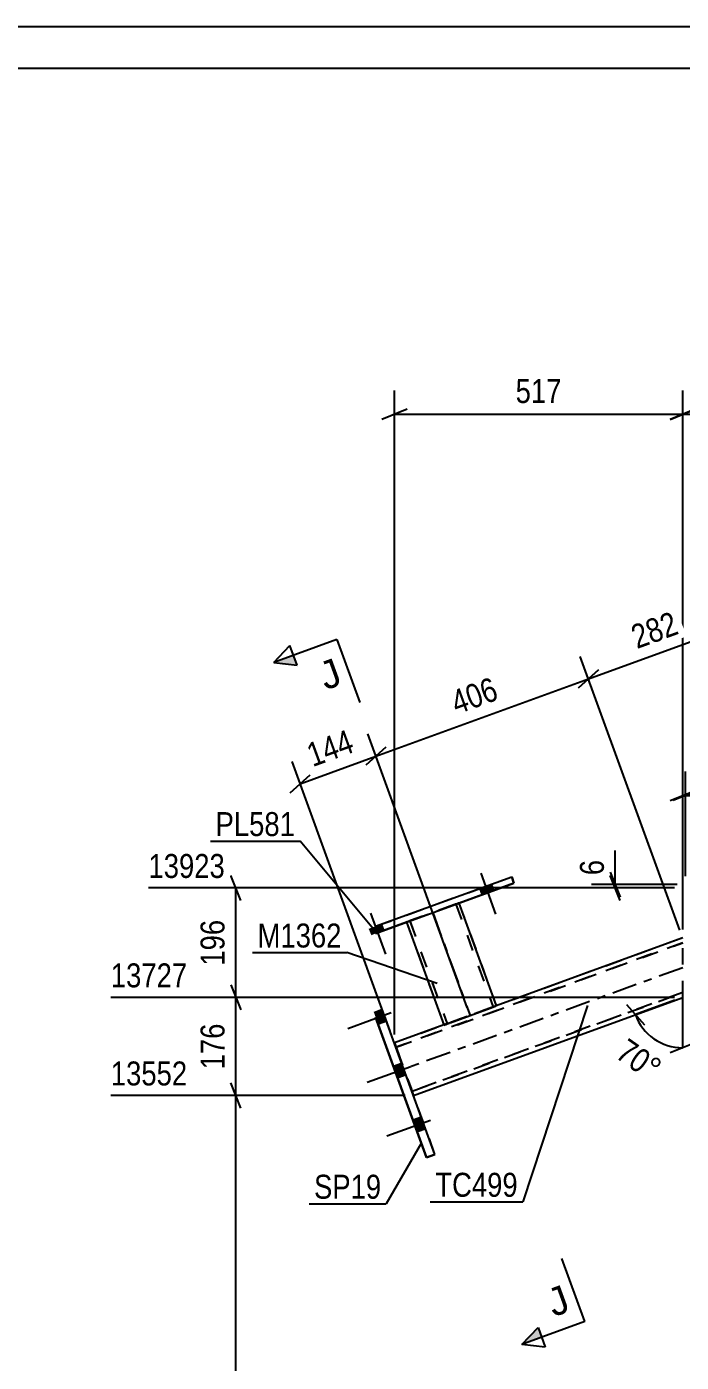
# Model space of a CAD drawing. Header units: millimetres. Extents: x 0 to 841, y 0 to 594.
# Drawn here: x 305.3 to 383.5, y 434.4 to 594 of the extents above; entities that cross this region are included whole.
import ezdxf

# ---------------------------------------------------------------- set-up
doc = ezdxf.new("R2010")
doc.units = ezdxf.units.MM
doc.linetypes.add('DXK_LINE_DOT2', pattern=[3.9198, 1.9599, -1.9599])
doc.linetypes.add('DXK_LINE_DOT3', pattern=[5.9187, 2.979, -0.9799, 0.9799, -0.9799])
doc.styles.add('Arial', font='arial.ttf', dxfattribs={"height": 0.2})
doc.styles.add('Arial Narrow', font='ARIALN.TTF', dxfattribs={"height": 0.2})

# ---------------------------------------------------------------- blocks, each defined once
blk = doc.blocks.new('Unknown-284869603-1134')
at = {"color": 5, "linetype": 'Continuous'}
for p, q in [((841, 594), (0, 594)), ((836, 589), (5, 589))]:
    blk.add_line(p, q, dxfattribs=at)
blk = doc.blocks.new('Part-284869603-3541 - 3512')
at = {"color": 2, "linetype": 'Continuous'}
for p, q in [((354.08, 459.28), (346.98, 478.79)), ((353.08, 458.91), (346.98, 475.67)), ((346.98, 475.67), (353.08, 458.91)), ((353.08, 458.91), (354.08, 459.28)), ((354.08, 459.27), (353.08, 458.91)), ((353.08, 458.91), (353.08, 458.91)), ((354.08, 459.28), (354.08, 459.27)), ((354.08, 459.27), (354.08, 459.28))]:
    blk.add_line(p, q, dxfattribs=at)
at = {"color": 7, "linetype": 'DXK_LINE_DOT2'}
blk.add_line((354.08, 459.28), (346.98, 478.79), dxfattribs=at)
blk = doc.blocks.new('Part-284869603-3551 - 3512')
at = {"color": 7, "linetype": 'DXK_LINE_DOT2'}
for p, q in [((356.34, 489.08), (351.29, 487.24)), ((356.34, 489.08), (351.29, 487.24)), ((356.19, 489.02), (351.29, 487.24)), ((351.43, 487.29), (356.19, 489.03)), ((356.19, 489.03), (356.48, 489.13)), ((356.48, 489.13), (356.19, 489.02)), ((356.34, 489.08), (356.46, 489.12)), ((356.46, 489.12), (356.34, 489.08)), ((356.46, 489.12), (356.54, 489.15)), ((356.54, 489.15), (356.46, 489.12)), ((356.48, 489.13), (356.72, 489.22)), ((356.72, 489.22), (356.48, 489.13)), ((356.54, 489.15), (356.57, 489.16)), ((356.57, 489.16), (356.54, 489.15)), ((356.57, 489.16), (356.57, 489.16)), ((356.57, 489.16), (361.04, 476.88)), ((356.57, 489.16), (361.04, 476.88)), ((356.72, 489.22), (356.89, 489.28)), ((356.89, 489.28), (356.72, 489.22)), ((356.89, 489.28), (356.94, 489.3)), ((356.94, 489.3), (356.89, 489.28)), ((356.94, 489.3), (356.94, 489.3)), ((356.94, 489.3), (356.94, 489.3)), ((356.94, 489.3), (361.41, 477.01)), ((350.74, 487.04), (350.68, 487.02)), ((350.68, 487.02), (350.74, 487.04)), ((350.68, 487.02), (350.68, 487.02)), ((350.68, 487.02), (355.15, 474.73)), ((350.68, 487.02), (350.68, 487.02)), ((350.9, 487.1), (350.74, 487.04)), ((350.74, 487.04), (350.9, 487.1)), ((350.9, 487.1), (351.14, 487.19)), ((351.08, 487.16), (350.9, 487.1)), ((351.08, 487.17), (351.06, 487.16)), ((351.06, 487.15), (351.06, 487.16)), ((351.06, 487.16), (355.53, 474.87)), ((351.06, 487.15), (351.08, 487.16)), ((351.06, 487.15), (355.53, 474.87)), ((351.29, 487.24), (351.08, 487.16)), ((351.17, 487.2), (351.08, 487.17)), ((351.08, 487.16), (351.17, 487.19)), ((351.14, 487.19), (351.43, 487.29)), ((351.17, 487.19), (351.29, 487.24)), ((351.29, 487.24), (351.17, 487.2)), ((360.81, 476.79), (355.76, 474.96)), ((360.81, 476.79), (355.76, 474.96)), ((360.66, 476.74), (355.76, 474.96)), ((360.66, 476.74), (360.95, 476.85)), ((360.81, 476.79), (360.95, 476.85)), ((360.93, 476.84), (360.81, 476.79)), ((361.01, 476.87), (360.93, 476.84)), ((360.95, 476.85), (361.19, 476.93)), ((360.95, 476.85), (361.01, 476.87)), ((361.01, 476.87), (361.04, 476.88)), ((361.04, 476.88), (361.01, 476.87)), ((361.04, 476.88), (361.04, 476.88)), ((361.19, 476.93), (361.36, 476.99)), ((361.36, 476.99), (361.41, 477.01)), ((361.41, 477.01), (361.41, 477.02)), ((355.15, 474.73), (355.21, 474.76)), ((355.15, 474.74), (355.15, 474.73)), ((355.21, 474.76), (355.37, 474.81)), ((355.37, 474.81), (355.61, 474.9)), ((355.53, 474.87), (355.55, 474.88)), ((355.55, 474.88), (355.53, 474.87)), ((355.53, 474.87), (355.53, 474.87)), ((355.64, 474.91), (355.55, 474.88)), ((355.55, 474.88), (355.61, 474.9)), ((355.61, 474.9), (355.76, 474.96)), ((355.61, 474.9), (355.64, 474.91)), ((355.64, 474.91), (355.76, 474.96)), ((355.76, 474.96), (355.64, 474.91))]:
    blk.add_line(p, q, dxfattribs=at)
at = {"color": 2, "linetype": 'Continuous'}
for p, q in [((356.94, 489.3), (361.41, 477.02)), ((350.68, 487.02), (355.15, 474.74)), ((355.9, 475.01), (360.66, 476.74)), ((360.95, 476.85), (360.66, 476.74)), ((361.19, 476.94), (360.95, 476.85)), ((361.36, 476.99), (361.19, 476.94)), ((361.41, 477.02), (361.36, 476.99)), ((355.21, 474.76), (355.15, 474.74)), ((355.37, 474.82), (355.21, 474.76)), ((355.61, 474.9), (355.37, 474.82)), ((355.9, 475.01), (355.61, 474.9))]:
    blk.add_line(p, q, dxfattribs=at)
at = {"color": 7, "linetype": 'DXK_LINE_DOT3'}
blk.add_line((353.81, 488.16), (358.28, 475.87), dxfattribs=at)
blk = doc.blocks.new('Part-284869603-3671 - 3512')
at = {"color": 2, "linetype": 'Continuous'}
for p, q in [((346.98, 486.52), (363.25, 492.44)), ((346.98, 485.67), (363.52, 491.69)), ((363.52, 491.69), (356.95, 489.29)), ((363.25, 492.44), (363.52, 491.69)), ((363.52, 491.69), (363.52, 491.69)), ((363.52, 491.69), (363.52, 491.69)), ((350.68, 487.01), (346.98, 485.67))]:
    blk.add_line(p, q, dxfattribs=at)
at = {"color": 7, "linetype": 'DXK_LINE_DOT2'}
for p, q in [((346.98, 486.52), (363.25, 492.44)), ((363.52, 491.69), (363.25, 492.44)), ((363.25, 492.44), (363.25, 492.44)), ((356.95, 489.29), (350.68, 487.01))]:
    blk.add_line(p, q, dxfattribs=at)
blk = doc.blocks.new('Bolt-284869603-3678 - 3512')
at = {"linetype": 'Continuous'}
for points in [[(348.29, 475.19), (347.79, 476.57), (346.79, 476.2), (347.29, 474.82)], [(348.29, 475.19), (347.79, 476.56), (346.79, 476.2), (347.29, 474.82)], [(348.29, 475.19), (347.79, 476.56), (346.79, 476.2), (347.29, 474.82)], [(350.63, 468.76), (350.13, 470.14), (349.12, 469.78), (349.63, 468.4)], [(350.63, 468.77), (350.13, 470.14), (349.12, 469.78), (349.63, 468.4)], [(352.97, 462.34), (352.46, 463.72), (351.46, 463.36), (351.96, 461.98)], [(352.97, 462.34), (352.46, 463.72), (351.46, 463.36), (351.96, 461.98)], [(352.97, 462.35), (352.46, 463.72), (351.46, 463.36), (351.96, 461.98)]]:
    blk.add_hatch(color=1, dxfattribs=at).paths.add_polyline_path(points)
at = {"color": 1, "linetype": 'Continuous'}
for p, q in [((348.86, 476.17), (343.66, 474.28)), ((348.86, 476.17), (343.66, 474.28)), ((348.86, 476.17), (343.66, 474.28)), ((347.79, 476.57), (346.79, 476.2)), ((347.79, 476.56), (346.79, 476.2)), ((347.79, 476.56), (346.79, 476.2)), ((348.29, 475.19), (347.29, 474.82)), ((348.29, 475.19), (347.29, 474.82)), ((348.29, 475.19), (347.29, 474.82)), ((351.19, 469.75), (345.99, 467.86)), ((351.19, 469.75), (345.99, 467.86)), ((350.13, 470.14), (349.12, 469.78)), ((350.13, 470.14), (349.12, 469.78)), ((350.63, 468.77), (349.63, 468.4)), ((350.63, 468.76), (349.63, 468.4)), ((353.53, 463.33), (348.33, 461.44)), ((353.53, 463.33), (348.33, 461.44)), ((353.53, 463.33), (348.33, 461.44)), ((352.46, 463.72), (351.46, 463.36)), ((352.46, 463.72), (351.46, 463.36)), ((352.46, 463.72), (351.46, 463.36)), ((352.97, 462.35), (351.96, 461.98)), ((352.97, 462.34), (351.96, 461.98)), ((352.97, 462.34), (351.96, 461.98))]:
    blk.add_line(p, q, dxfattribs=at)
blk = doc.blocks.new('Part-284869603-3650 - 3512')
at = {"color": 7, "linetype": 'DXK_LINE_DOT2'}
for p, q in [((383.69, 485.13), (349.24, 472.59)), ((383.69, 478.03), (383.69, 485.13)), ((349.42, 472.09), (383.69, 484.56)), ((383.69, 484.56), (349.42, 472.08)), ((351.34, 466.82), (383.69, 478.6)), ((383.69, 478.6), (351.34, 466.82)), ((361.41, 477.02), (355.15, 474.74)), ((349.24, 472.59), (349.24, 472.59)), ((349.24, 472.59), (349.27, 472.51)), ((349.27, 472.51), (349.24, 472.59)), ((349.27, 472.51), (349.34, 472.29)), ((349.34, 472.29), (349.27, 472.51)), ((349.34, 472.29), (349.46, 471.97)), ((349.46, 471.97), (349.34, 472.29)), ((349.42, 472.08), (349.42, 472.09)), ((349.42, 472.09), (349.43, 472.05)), ((349.43, 472.05), (349.42, 472.08)), ((349.53, 471.78), (349.43, 472.05)), ((349.43, 472.05), (349.47, 471.94)), ((349.46, 471.97), (351.29, 466.94)), ((349.46, 471.97), (351.32, 466.86)), ((349.47, 471.94), (349.53, 471.78)), ((349.53, 471.78), (351.22, 467.13)), ((349.53, 471.78), (351.22, 467.13)), ((351.22, 467.13), (351.32, 466.86)), ((351.28, 466.97), (351.22, 467.13)), ((351.32, 466.86), (351.28, 466.97)), ((351.41, 466.62), (351.29, 466.94)), ((351.32, 466.86), (351.34, 466.82)), ((351.34, 466.82), (351.32, 466.86)), ((351.32, 466.86), (351.41, 466.61)), ((351.34, 466.82), (351.34, 466.82)), ((351.49, 466.4), (351.41, 466.62)), ((351.41, 466.61), (351.49, 466.4)), ((351.49, 466.4), (351.52, 466.32)), ((351.52, 466.32), (351.49, 466.4)), ((351.52, 466.32), (351.52, 466.32)), ((351.52, 466.32), (351.52, 466.32))]:
    blk.add_line(p, q, dxfattribs=at)
at = {"color": 2, "linetype": 'Continuous'}
for p, q in [((383.69, 485.13), (361.41, 477.02)), ((351.52, 466.32), (383.69, 478.03)), ((351.52, 466.32), (383.69, 478.03)), ((355.15, 474.74), (349.24, 472.59))]:
    blk.add_line(p, q, dxfattribs=at)
at = {"color": 7, "linetype": 'DXK_LINE_DOT3'}
blk.add_line((383.69, 481.58), (350.38, 469.45), dxfattribs=at)
blk = doc.blocks.new('Bolt-284869603-3680 - 3512')
at = {"linetype": 'Continuous'}
for points in [[(360.81, 491.55), (359.43, 491.05), (359.7, 490.3), (361.08, 490.8)], [(347.65, 486.76), (346.27, 486.26), (346.55, 485.51), (347.92, 486.01)]]:
    blk.add_hatch(color=1, dxfattribs=at).paths.add_polyline_path(points)
at = {"color": 1, "linetype": 'Continuous'}
for p, q in [((359.55, 492.87), (361.33, 487.98)), ((360.81, 491.55), (361.08, 490.8)), ((359.43, 491.05), (359.7, 490.3)), ((346.39, 488.08), (348.17, 483.19)), ((347.65, 486.76), (347.92, 486.01)), ((346.27, 486.26), (346.55, 485.51))]:
    blk.add_line(p, q, dxfattribs=at)
blk = doc.blocks.new('Bolt-284869603-3681 - 3512')
at = {"linetype": 'Continuous'}
for points in [[(360.81, 491.55), (359.43, 491.05), (359.7, 490.3), (361.08, 490.8)], [(347.65, 486.76), (346.27, 486.26), (346.55, 485.51), (347.92, 486.01)]]:
    blk.add_hatch(color=1, dxfattribs=at).paths.add_polyline_path(points)
at = {"color": 1, "linetype": 'Continuous'}
for p, q in [((359.55, 492.87), (361.33, 487.98)), ((360.81, 491.55), (361.08, 490.8)), ((359.43, 491.05), (359.7, 490.3)), ((346.39, 488.08), (348.17, 483.19)), ((347.65, 486.76), (347.92, 486.01)), ((346.27, 486.26), (346.55, 485.51))]:
    blk.add_line(p, q, dxfattribs=at)
blk = doc.blocks.new('StraightDimension-284869603-17735 - 3512')
at = {"color": 7, "linetype": 'Continuous'}
for p, q in [((329.67, 479.53), (330.87, 476.53)), ((382.69, 478.03), (315.33, 478.03)), ((330.27, 466.31), (330.27, 478.03)), ((330.87, 464.81), (329.67, 467.81)), ((350.52, 466.31), (315.33, 466.31))]:
    blk.add_line(p, q, dxfattribs=at)
at = {"color": 0, "linetype": 'Continuous'}
blk.add_wipeout([(325.07, 478.63), (325.07, 482.83), (314.73, 482.83), (314.73, 478.63)], dxfattribs=at)
at = {"color": 0}
blk.add_wipeout([(329.52, 475.51), (325.32, 475.51), (325.32, 468.83), (329.52, 468.83)], dxfattribs=at)
at = {"color": 3, "linetype": 'Continuous', "style": 'Arial Narrow'}
blk.add_text('13727', height=2.863, dxfattribs=at).set_placement((315.33, 479.23))
at = {"color": 3, "style": 'Arial Narrow'}
blk.add_text('176', height=2.863, rotation=90.0002, dxfattribs=at).set_placement((328.92, 469.43))
blk = doc.blocks.new('StraightDimension-284869603-11922 - 3512')
at = {"color": 7, "linetype": 'Continuous'}
for p, q in [((383.03, 491.5), (372.77, 491.5)), ((375.02, 493), (376.22, 490)), ((376.22, 489.6), (375.02, 492.6)), ((375.62, 491.1), (375.62, 491.5)), ((382.69, 491.1), (372.77, 491.1))]:
    blk.add_line(p, q, dxfattribs=at)
at = {"color": 0}
blk.add_wipeout([(374.87, 495.06), (370.67, 495.06), (370.67, 492.03), (374.87, 492.03)], dxfattribs=at)
at = {"color": 7, "linetype": 'Continuous'}
blk.add_line((375.62, 491.5), (375.62, 495.58), dxfattribs=at)
blk.add_line((375.62, 491.5), (375.62, 495.58), dxfattribs=at)
at = {"color": 3, "style": 'Arial Narrow'}
blk.add_text('6', height=2.86, rotation=90.0002, dxfattribs=at).set_placement((374.27, 492.63))
blk = doc.blocks.new('StraightDimension-284869603-11830 - 3512')
at = {"color": 7, "linetype": 'Continuous'}
for p, q in [((383.69, 486.13), (383.69, 550.54)), ((417.03, 491.23), (417.03, 550.54)), ((385.19, 548.29), (382.19, 547.09)), ((383.69, 547.69), (417.03, 547.69)), ((415.53, 547.09), (418.53, 548.29))]:
    blk.add_line(p, q, dxfattribs=at)
at = {"color": 0}
blk.add_wipeout([(403.7, 548.44), (403.7, 552.64), (397.02, 552.64), (397.02, 548.44)], dxfattribs=at)
at = {"color": 3, "style": 'Arial Narrow'}
blk.add_text('500', height=2.863, dxfattribs=at).set_placement((397.62, 549.04))
blk = doc.blocks.new('StraightDimension-284869603-11831 - 3512')
at = {"color": 7, "linetype": 'Continuous'}
for p, q in [((349.24, 473.59), (349.24, 550.54)), ((383.69, 486.13), (383.69, 550.54)), ((350.74, 548.29), (347.74, 547.09)), ((349.24, 547.69), (383.69, 547.69)), ((382.19, 547.09), (385.19, 548.29))]:
    blk.add_line(p, q, dxfattribs=at)
at = {"color": 0}
blk.add_wipeout([(369.81, 548.44), (369.81, 552.64), (363.12, 552.64), (363.12, 548.44)], dxfattribs=at)
at = {"color": 3, "style": 'Arial Narrow'}
blk.add_text('517', height=2.863, dxfattribs=at).set_placement((363.72, 549.04))
blk = doc.blocks.new('StraightDimension-284869603-11929 - 3512')
at = {"color": 7, "linetype": 'Continuous'}
for p, q in [((383.69, 492.1), (383.69, 505)), ((384.03, 492.5), (384.03, 505)), ((382.19, 501.55), (385.19, 502.75)), ((385.53, 502.75), (382.53, 501.55)), ((383.69, 502.15), (384.03, 502.15))]:
    blk.add_line(p, q, dxfattribs=at)
at = {"color": 0}
blk.add_wipeout([(387.58, 502.9), (387.58, 507.1), (384.55, 507.1), (384.55, 502.9)], dxfattribs=at)
at = {"color": 7, "linetype": 'Continuous'}
blk.add_line((384.03, 502.15), (388.1, 502.15), dxfattribs=at)
blk.add_line((384.03, 502.15), (388.1, 502.15), dxfattribs=at)
at = {"color": 3, "style": 'Arial Narrow'}
blk.add_text('5', height=2.86, dxfattribs=at).set_placement((385.15, 503.5))
blk = doc.blocks.new('StraightDimension-284869603-11947 - 3512')
at = {"color": 7, "linetype": 'Continuous'}
for p, q in [((401.04, 492.44), (389.11, 525.2)), ((388.89, 521.45), (391.29, 523.6)), ((372.42, 516.09), (390.09, 522.52)), ((383.35, 486.07), (371.45, 518.77)), ((373.63, 517.17), (371.22, 515.02))]:
    blk.add_line(p, q, dxfattribs=at)
at = {"color": 0}
blk.add_wipeout([(384.14, 521.16), (382.7, 525.1), (376.42, 522.82), (377.86, 518.87)], dxfattribs=at)
at = {"color": 3, "style": 'Arial Narrow'}
blk.add_text('282', height=2.863, rotation=20.002, dxfattribs=at).set_placement((378.22, 519.64))
blk = doc.blocks.new('StraightDimension-284869603-11948 - 3512')
at = {"color": 7, "linetype": 'Continuous'}
for p, q in [((383.35, 486.07), (371.45, 518.77)), ((371.22, 515.02), (373.63, 517.17)), ((347.01, 506.84), (372.42, 516.09)), ((357.94, 476.81), (346.04, 509.52)), ((348.21, 507.92), (345.81, 505.77))]:
    blk.add_line(p, q, dxfattribs=at)
at = {"color": 0}
blk.add_wipeout([(362.6, 513.32), (361.16, 517.26), (354.88, 514.98), (356.32, 511.03)], dxfattribs=at)
at = {"color": 3, "style": 'Arial Narrow'}
blk.add_text('406', height=2.863, rotation=20.002, dxfattribs=at).set_placement((356.68, 511.8))
blk = doc.blocks.new('StraightDimension-284869603-11949 - 3512')
at = {"color": 7, "linetype": 'Continuous'}
for p, q in [((357.94, 476.81), (346.04, 509.52)), ((348.21, 507.92), (345.81, 505.77)), ((348.9, 473.53), (336.99, 506.23)), ((337.97, 503.55), (347.01, 506.84)), ((336.76, 502.48), (339.17, 504.63))]:
    blk.add_line(p, q, dxfattribs=at)
at = {"color": 0}
blk.add_wipeout([(345.37, 507.05), (343.94, 510.99), (337.66, 508.71), (339.09, 504.76)], dxfattribs=at)
at = {"color": 3, "style": 'Arial Narrow'}
blk.add_text('144', height=2.863, rotation=20.002, dxfattribs=at).set_placement((339.45, 505.53))
blk = doc.blocks.new('AngleDimension-284869603-12159 - 3512')
at = {"color": 7, "linetype": 'Continuous'}
for p, q in [((376.96, 477.17), (379.11, 474.76)), ((378.03, 475.97), (383.69, 478.03)), ((382.75, 477.69), (378.03, 475.97)), ((383.69, 472.01), (383.69, 478.03)), ((385.19, 472.61), (382.19, 471.41))]:
    blk.add_line(p, q, dxfattribs=at)
blk.add_arc((383.69, 478.03), 6.02, 200, 270, dxfattribs=at)
at = {"color": 0}
blk.add_wipeout([(379.96, 467.06), (382.37, 470.5), (377.08, 474.21), (374.67, 470.77)], dxfattribs=at)
at = {"color": 3, "style": 'Arial Narrow'}
blk.add_text('70°', height=2.863, rotation=-35.002, dxfattribs=at).set_placement((375.5, 470.92))
blk = doc.blocks.new('StraightDimension-284869603-17734 - 3512')
at = {"color": 7, "linetype": 'Continuous'}
for p, q in [((330.87, 489.6), (329.67, 492.6)), ((382.69, 491.1), (319.83, 491.1)), ((330.27, 478.03), (330.27, 491.1)), ((329.67, 479.53), (330.87, 476.53)), ((382.69, 478.03), (315.33, 478.03))]:
    blk.add_line(p, q, dxfattribs=at)
at = {"color": 0, "linetype": 'Continuous'}
blk.add_wipeout([(329.57, 491.7), (329.57, 495.9), (319.23, 495.9), (319.23, 491.7)], dxfattribs=at)
at = {"color": 0}
blk.add_wipeout([(329.52, 487.91), (325.32, 487.91), (325.32, 481.22), (329.52, 481.22)], dxfattribs=at)
at = {"color": 3, "linetype": 'Continuous', "style": 'Arial Narrow'}
blk.add_text('13923', height=2.863, dxfattribs=at).set_placement((319.83, 492.3))
at = {"color": 3, "style": 'Arial Narrow'}
blk.add_text('196', height=2.863, rotation=90.0002, dxfattribs=at).set_placement((328.92, 481.82))
blk = doc.blocks.new('StraightDimension-284869603-17736 - 3512')
at = {"color": 7, "linetype": 'Continuous'}
for p, q in [((330.87, 464.81), (329.67, 467.81)), ((350.52, 466.31), (315.33, 466.31)), ((330.27, 253.67), (330.27, 466.31))]:
    blk.add_line(p, q, dxfattribs=at)
at = {"color": 0, "linetype": 'Continuous'}
blk.add_wipeout([(325.07, 466.91), (325.07, 471.11), (314.73, 471.11), (314.73, 466.91)], dxfattribs=at)
at = {"color": 3, "linetype": 'Continuous', "style": 'Arial Narrow'}
blk.add_text('13552', height=2.863, dxfattribs=at).set_placement((315.33, 467.51))
blk = doc.blocks.new('Mark-284869603-12091 - 3512')
at = {"color": 0}
blk.add_wipeout([(342.93, 483.99), (342.93, 486.99), (332.87, 486.99), (332.87, 483.99)], dxfattribs=at)
blk.add_wipeout([(342.93, 483.99), (342.93, 486.99), (332.87, 486.99), (332.87, 483.99)], dxfattribs=at)
at = {"color": 30, "linetype": 'Continuous'}
for p in [(332.27, 483.39), (354.33, 479.68)]:
    blk.add_line(p, (343.53, 483.39), dxfattribs=at)
at = {"color": 3, "style": 'Arial Narrow'}
blk.add_text('M1362', height=2.863, dxfattribs=at).set_placement((332.87, 483.99))
blk = doc.blocks.new('Mark-284869603-11874 - 3512')
at = {"color": 0}
blk.add_wipeout([(363.98, 454.21), (363.98, 457.21), (354.12, 457.21), (354.12, 454.21)], dxfattribs=at)
blk.add_wipeout([(363.98, 454.21), (363.98, 457.21), (354.12, 457.21), (354.12, 454.21)], dxfattribs=at)
at = {"color": 30, "linetype": 'Continuous'}
for p in [(372.31, 477.06), (353.52, 453.61)]:
    blk.add_line(p, (364.58, 453.61), dxfattribs=at)
at = {"color": 3, "style": 'Arial Narrow'}
blk.add_text('TC499', height=2.863, dxfattribs=at).set_placement((354.12, 454.21))
blk = doc.blocks.new('Mark-284869603-11871 - 3512')
at = {"color": 0}
blk.add_wipeout([(347.66, 453.98), (347.66, 456.98), (339.62, 456.98), (339.62, 453.98)], dxfattribs=at)
blk.add_wipeout([(347.66, 453.98), (347.66, 456.98), (339.62, 456.98), (339.62, 453.98)], dxfattribs=at)
at = {"color": 30, "linetype": 'Continuous'}
for p in [(352.45, 460.65), (339.02, 453.38)]:
    blk.add_line(p, (348.26, 453.38), dxfattribs=at)
at = {"color": 3, "style": 'Arial Narrow'}
blk.add_text('SP19', height=2.863, dxfattribs=at).set_placement((339.62, 453.98))
blk = doc.blocks.new('Mark-284869603-12094 - 3512')
at = {"color": 0}
blk.add_wipeout([(337.36, 497.3), (337.36, 500.3), (327.85, 500.3), (327.85, 497.3)], dxfattribs=at)
blk.add_wipeout([(337.36, 497.3), (337.36, 500.3), (327.85, 500.3), (327.85, 497.3)], dxfattribs=at)
at = {"color": 30, "linetype": 'Continuous'}
for p in [(327.25, 496.7), (347.11, 485.71)]:
    blk.add_line(p, (337.96, 496.7), dxfattribs=at)
at = {"color": 3, "style": 'Arial Narrow'}
blk.add_text('PL581', height=2.863, dxfattribs=at).set_placement((327.85, 497.3))
blk = doc.blocks.new('SectionMark-284869603-12955 - 3512')
at = {"linetype": 'Continuous'}
for points in [[(337.17, 518.89), (337.6, 517.72), (334.82, 518.04)], [(366.4, 438.61), (366.82, 437.43), (364.47, 436.58)]]:
    blk.add_hatch(color=6, dxfattribs=at).paths.add_polyline_path(points)
at = {"color": 6, "linetype": 'Continuous'}
for p, q in [((334.82, 518.04), (336.74, 520.07)), ((337.6, 517.72), (336.74, 520.07)), ((334.82, 518.04), (337.6, 517.72)), ((364.47, 436.58), (366.4, 438.61)), ((366.4, 438.61), (367.25, 436.26)), ((367.25, 436.26), (364.47, 436.58))]:
    blk.add_line(p, q, dxfattribs=at)
at = {"color": 0, "linetype": 'Continuous'}
for points in [[(343.2, 515.5), (342, 518.79), (339.8, 517.99), (341, 514.7)], [(370.45, 440.62), (369.26, 443.91), (367.06, 443.11), (368.26, 439.82)]]:
    blk.add_wipeout(points, dxfattribs=at)
at = {"color": 6, "linetype": 'Continuous'}
for p, q in [((342.34, 520.77), (334.82, 518.04)), ((342.34, 520.77), (345.08, 513.26)), ((371.99, 439.32), (369.25, 446.83)), ((371.99, 439.32), (364.47, 436.58))]:
    blk.add_line(p, q, dxfattribs=at)
at = {"color": 3, "linetype": 'Continuous', "style": 'Arial'}
for p in [(341, 514.7), (368.26, 439.82)]:
    blk.add_text('J', height=3.34, rotation=20.002, dxfattribs=at).set_placement(p)

msp = doc.modelspace()

# ---------------------------------------------------------------- block references
for name in ['Unknown-284869603-1134', 'Bolt-284869603-3680 - 3512', 'Bolt-284869603-3681 - 3512', 'Part-284869603-3671 - 3512', 'Part-284869603-3551 - 3512', 'Part-284869603-3650 - 3512', 'Part-284869603-3541 - 3512', 'Bolt-284869603-3678 - 3512']:
    msp.add_blockref(name, (0, 0))

# ---------------------------------------------------------------- next in the draw order: block references
for name in ['StraightDimension-284869603-11922 - 3512', 'StraightDimension-284869603-17735 - 3512']:
    msp.add_blockref(name, (0, 0))

# ---------------------------------------------------------------- next in the draw order: block references
msp.add_blockref('StraightDimension-284869603-11830 - 3512', (0, 0))

# ---------------------------------------------------------------- next in the draw order: block references
msp.add_blockref('StraightDimension-284869603-11831 - 3512', (0, 0))

# ---------------------------------------------------------------- next in the draw order: block references
msp.add_blockref('StraightDimension-284869603-11929 - 3512', (0, 0))

# ---------------------------------------------------------------- next in the draw order: block references
msp.add_blockref('StraightDimension-284869603-11947 - 3512', (0, 0))

# ---------------------------------------------------------------- next in the draw order: block references
msp.add_blockref('StraightDimension-284869603-11948 - 3512', (0, 0))

# ---------------------------------------------------------------- next in the draw order: block references
for name in ['StraightDimension-284869603-11949 - 3512', 'AngleDimension-284869603-12159 - 3512']:
    msp.add_blockref(name, (0, 0))

# ---------------------------------------------------------------- next in the draw order: block references
for name in ['StraightDimension-284869603-17734 - 3512', 'StraightDimension-284869603-17736 - 3512']:
    msp.add_blockref(name, (0, 0))

# ---------------------------------------------------------------- next in the draw order: block references
for name in ['Mark-284869603-12091 - 3512', 'Mark-284869603-11874 - 3512', 'Mark-284869603-11871 - 3512']:
    msp.add_blockref(name, (0, 0))

# ---------------------------------------------------------------- next in the draw order: block references
msp.add_blockref('Mark-284869603-12094 - 3512', (0, 0))

# ---------------------------------------------------------------- next in the draw order: block references
msp.add_blockref('SectionMark-284869603-12955 - 3512', (0, 0))

doc.saveas('drawing.dxf')
